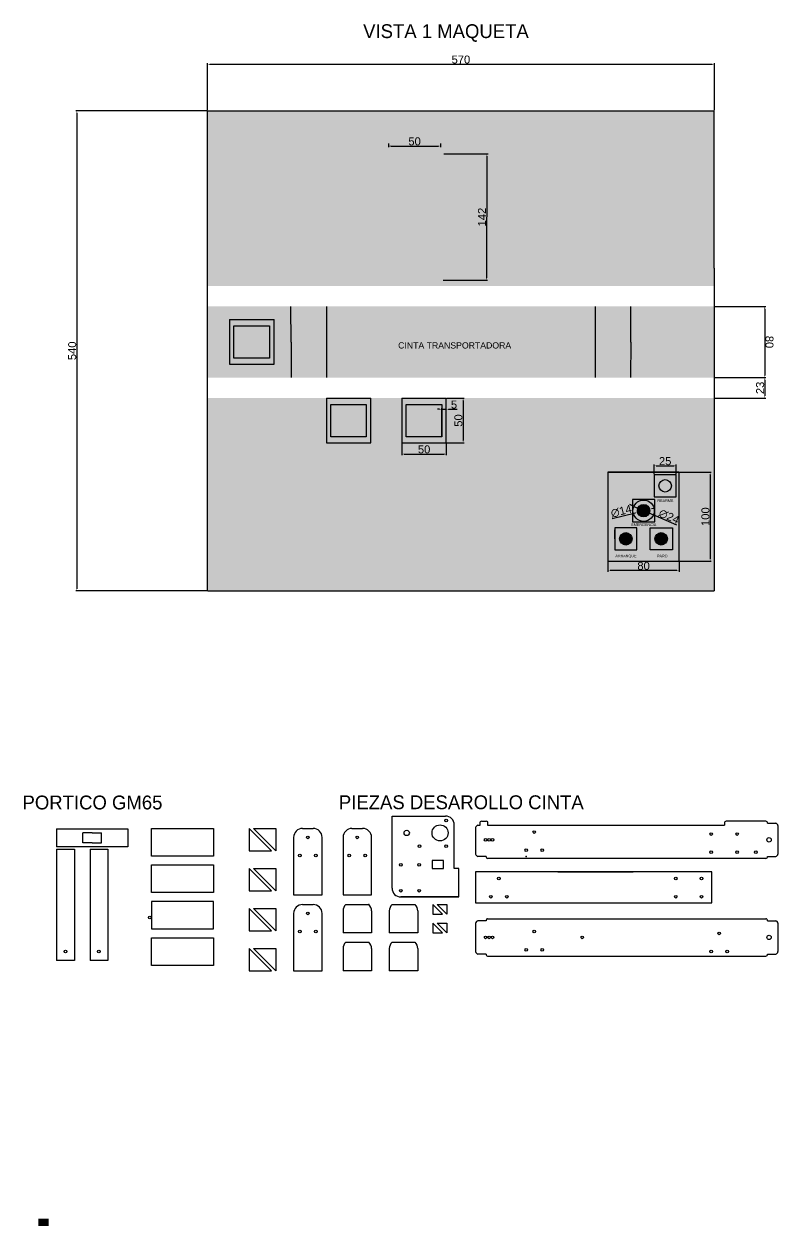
# Model space of a CAD drawing. Header units: millimetres. Extents: x -16 to 1575, y 0 to 1352.
# Drawn here: x -16 to 832, y 0 to 1352 of the extents above; entities that cross this region are included whole.
import ezdxf

# ---------------------------------------------------------------- set-up
doc = ezdxf.new("R2010")
doc.units = ezdxf.units.MM
doc.layers.add('PDF_Solid Fills', color=7, linetype='Continuous', true_color=0xffffff)
doc.styles.get("Standard").update_dxf_attribs({"font": 'arial.ttf'})
doc.dimstyles.new('ISO-25', dxfattribs={"dimtxt": 9, "dimasz": 2.5, "dimexe": 1.25, "dimexo": 0.625, "dimtad": 1, "dimtxsty": 'Standard', "dimcen": 2.5, "dimadec": 0, "dimazin": 0, "dimtfac": 1, "dimtmove": 0, "dimatfit": 3, "dimfxl": 1, "dimarcsym": 0})

# ---------------------------------------------------------------- blocks, each defined once
blk = doc.blocks.new('*D21')
at = {"color": 0, "lineweight": -2, "transparency": 16777216}
for p, q in [((189.5, 1254.2), (42, 1254.2)), ((43.2, 1251.7), (43.2, 716.7)), ((189.5, 714.2), (42, 714.2))]:
    blk.add_line(p, q, dxfattribs=at)
at = {"color": 0, "transparency": 16777216}
for points in [[(42.8, 1251.7), (43.6, 1251.7), (43.2, 1254.2)], [(42.8, 716.7), (43.6, 716.7), (43.2, 714.2)]]:
    blk.add_solid(points, dxfattribs=at)
at = {"layer": 'Defpoints', "color": 0, "transparency": 16777216}
for p in [(190.1, 1254.2), (43.2, 714.2), (190.1, 714.2)]:
    blk.add_point(p, dxfattribs=at)
at = {"color": 0, "transparency": 16777216, "insert": (38, 984.2), "char_height": 9, "attachment_point": 5, "rotation": 90}
blk.add_mtext('540', dxfattribs=at)
blk = doc.blocks.new('*D22')
at = {"color": 0, "lineweight": -2, "transparency": 16777216}
for p, q in [((190.1, 1254.9), (190.1, 1307.7)), ((192.6, 1306.5), (757.6, 1306.5)), ((760.1, 1254.9), (760.1, 1307.7))]:
    blk.add_line(p, q, dxfattribs=at)
at = {"color": 0, "transparency": 16777216}
for points in [[(192.6, 1306.9), (192.6, 1306.1), (190.1, 1306.5)], [(757.6, 1306.9), (757.6, 1306.1), (760.1, 1306.5)]]:
    blk.add_solid(points, dxfattribs=at)
at = {"layer": 'Defpoints', "color": 0, "transparency": 16777216}
for p in [(760.1, 1306.5), (190.1, 1254.2), (760.1, 1254.2)]:
    blk.add_point(p, dxfattribs=at)
at = {"color": 0, "transparency": 16777216, "insert": (475.1, 1311.7), "char_height": 9, "attachment_point": 5}
blk.add_mtext('570', dxfattribs=at)
blk = doc.blocks.new('*D23')
at = {"color": 0, "lineweight": -2, "transparency": 16777216}
for p, q in [((645.1, 795.6), (671.3, 802.1)), ((687.3, 806.1), (673.7, 802.7)), ((689.7, 806.7), (692.2, 807.3))]:
    blk.add_line(p, q, dxfattribs=at)
at = {"color": 0, "transparency": 16777216}
for points in [[(671.2, 802.5), (671.4, 801.7), (673.7, 802.7)], [(689.6, 807.1), (689.8, 806.3), (687.3, 806.1)]]:
    blk.add_solid(points, dxfattribs=at)
at = {"layer": 'Defpoints', "color": 0, "transparency": 16777216}
for p in [(673.7, 802.7), (687.3, 806.1)]:
    blk.add_point(p, dxfattribs=at)
at = {"color": 0, "transparency": 16777216, "insert": (655.4, 803.8), "char_height": 9, "attachment_point": 5, "rotation": 13.9554}
blk.add_mtext('∅14', dxfattribs=at)
blk = doc.blocks.new('*D24')
at = {"color": 0, "lineweight": -2, "transparency": 16777216}
for p, q in [((721.2, 847.7), (756.6, 847.7)), ((755.4, 845.2), (755.4, 750.2)), ((721.2, 747.7), (756.6, 747.7))]:
    blk.add_line(p, q, dxfattribs=at)
at = {"color": 0, "transparency": 16777216}
for points in [[(754.9, 845.2), (755.8, 845.2), (755.4, 847.7)], [(754.9, 750.2), (755.8, 750.2), (755.4, 747.7)]]:
    blk.add_solid(points, dxfattribs=at)
at = {"layer": 'Defpoints', "color": 0, "transparency": 16777216}
for p in [(720.6, 847.7), (720.6, 747.7), (755.4, 747.7)]:
    blk.add_point(p, dxfattribs=at)
at = {"color": 0, "transparency": 16777216, "insert": (750.1, 797.7), "char_height": 9, "attachment_point": 5, "rotation": 90}
blk.add_mtext('100', dxfattribs=at)
blk = doc.blocks.new('*D25')
at = {"color": 0, "lineweight": -2, "transparency": 16777216}
for p, q in [((640.5, 747.1), (640.5, 735.8)), ((720.5, 747.1), (720.5, 735.8)), ((718, 737.1), (643, 737.1))]:
    blk.add_line(p, q, dxfattribs=at)
at = {"color": 0, "transparency": 16777216}
for points in [[(643, 737.5), (643, 736.7), (640.5, 737.1)], [(718, 737.5), (718, 736.7), (720.5, 737.1)]]:
    blk.add_solid(points, dxfattribs=at)
at = {"layer": 'Defpoints', "color": 0, "transparency": 16777216}
for p in [(640.5, 747.7), (720.5, 747.7), (640.5, 737.1)]:
    blk.add_point(p, dxfattribs=at)
at = {"color": 0, "transparency": 16777216, "insert": (680.5, 742.3), "char_height": 9, "attachment_point": 5}
blk.add_mtext('80', dxfattribs=at)
blk = doc.blocks.new('*D26')
at = {"color": 0, "lineweight": -2, "transparency": 16777216}
for p, q in [((692.3, 845.5), (692.3, 856.2)), ((694.8, 854.9), (714.8, 854.9)), ((717.3, 845.5), (717.3, 856.2))]:
    blk.add_line(p, q, dxfattribs=at)
at = {"color": 0, "transparency": 16777216}
for points in [[(694.8, 855.3), (694.8, 854.5), (692.3, 854.9)], [(714.8, 855.3), (714.8, 854.5), (717.3, 854.9)]]:
    blk.add_solid(points, dxfattribs=at)
at = {"layer": 'Defpoints', "color": 0, "transparency": 16777216}
for p in [(717.3, 854.9), (692.3, 844.9), (717.3, 844.9)]:
    blk.add_point(p, dxfattribs=at)
at = {"color": 0, "transparency": 16777216, "insert": (704.8, 860.1), "char_height": 9, "attachment_point": 5}
blk.add_mtext('25', dxfattribs=at)
blk = doc.blocks.new('*D27')
at = {"color": 0, "lineweight": -2, "transparency": 16777216}
for p, q in [((667.2, 810.2), (664.9, 811.2)), ((669.5, 809.2), (691.5, 799.6)), ((718, 788), (693.8, 798.6))]:
    blk.add_line(p, q, dxfattribs=at)
at = {"color": 0, "transparency": 16777216}
for points in [[(667.4, 810.6), (667.1, 809.8), (669.5, 809.2)], [(694, 799), (693.6, 798.2), (691.5, 799.6)]]:
    blk.add_solid(points, dxfattribs=at)
at = {"layer": 'Defpoints', "color": 0, "transparency": 16777216}
for p in [(669.5, 809.2), (691.5, 799.6)]:
    blk.add_point(p, dxfattribs=at)
at = {"color": 0, "transparency": 16777216, "insert": (709.2, 797.8), "char_height": 9, "attachment_point": 5, "rotation": 336.4081}
blk.add_mtext('∅24', dxfattribs=at)
blk = doc.blocks.new('*D28')
at = {"color": 0, "lineweight": -2, "transparency": 16777216}
for p, q in [((760.7, 1034.1), (818, 1034.1)), ((816.7, 1031.6), (816.8, 956.6)), ((760.8, 954.1), (818, 954.1))]:
    blk.add_line(p, q, dxfattribs=at)
at = {"color": 0, "transparency": 16777216}
for points in [[(817.1, 1031.6), (816.3, 1031.6), (816.7, 1034.1)], [(817.2, 956.6), (816.4, 956.6), (816.8, 954.1)]]:
    blk.add_solid(points, dxfattribs=at)
at = {"layer": 'Defpoints', "color": 0, "transparency": 16777216}
for p in [(760.1, 1034.1), (760.2, 954.1), (816.8, 954.1)]:
    blk.add_point(p, dxfattribs=at)
at = {"color": 0, "transparency": 16777216, "insert": (822, 994.1), "char_height": 9, "attachment_point": 5, "rotation": 270.0555}
blk.add_mtext('80', dxfattribs=at)
blk = doc.blocks.new('*D29')
at = {"color": 0, "lineweight": -2, "transparency": 16777216}
for p, q in [((760.8, 954.1), (818.1, 954.1)), ((816.8, 951.6), (816.8, 933.5)), ((760.8, 931), (818.1, 931))]:
    blk.add_line(p, q, dxfattribs=at)
at = {"color": 0, "transparency": 16777216}
for points in [[(816.4, 951.6), (817.2, 951.6), (816.8, 954.1)], [(816.4, 933.5), (817.2, 933.5), (816.8, 931)]]:
    blk.add_solid(points, dxfattribs=at)
at = {"layer": 'Defpoints', "color": 0, "transparency": 16777216}
for p in [(760.2, 954.1), (760.2, 931), (816.8, 931)]:
    blk.add_point(p, dxfattribs=at)
at = {"color": 0, "transparency": 16777216, "insert": (811.6, 942.5), "char_height": 9, "attachment_point": 5, "rotation": 90}
blk.add_mtext('23', dxfattribs=at)
blk = doc.blocks.new('*D30')
at = {"color": 0, "lineweight": -2, "transparency": 16777216}
for p, q in [((455.8, 1205.8), (505.6, 1205.6)), ((504.3, 1203.1), (503.7, 1066.1)), ((455.2, 1063.8), (504.9, 1063.6))]:
    blk.add_line(p, q, dxfattribs=at)
at = {"color": 0, "transparency": 16777216}
for points in [[(503.9, 1203.1), (504.7, 1203.1), (504.3, 1205.6)], [(503.2, 1066.1), (504.1, 1066.1), (503.6, 1063.6)]]:
    blk.add_solid(points, dxfattribs=at)
at = {"layer": 'Defpoints', "color": 0, "transparency": 16777216}
for p in [(455.2, 1205.8), (454.5, 1063.8), (503.6, 1063.6)]:
    blk.add_point(p, dxfattribs=at)
at = {"color": 0, "transparency": 16777216, "insert": (498.8, 1134.6), "char_height": 9, "attachment_point": 5, "rotation": 89.7325}
blk.add_mtext('142', dxfattribs=at)
blk = doc.blocks.new('*D31')
at = {"color": 0, "lineweight": -2, "transparency": 16777216}
for p, q in [((393.7, 1217.4), (393.7, 1213.3)), ((452.3, 1217.4), (452.3, 1213.3)), ((396.2, 1214.5), (449.8, 1214.5))]:
    blk.add_line(p, q, dxfattribs=at)
at = {"color": 0, "transparency": 16777216}
for points in [[(396.2, 1214.9), (396.2, 1214.1), (393.7, 1214.5)], [(449.8, 1214.9), (449.8, 1214.1), (452.3, 1214.5)]]:
    blk.add_solid(points, dxfattribs=at)
at = {"layer": 'Defpoints', "color": 0, "transparency": 16777216}
for p in [(393.7, 1218), (452.3, 1218), (452.3, 1214.5)]:
    blk.add_point(p, dxfattribs=at)
at = {"color": 0, "transparency": 16777216, "insert": (423, 1219.7), "char_height": 9, "attachment_point": 5}
blk.add_mtext('50', dxfattribs=at)
blk = doc.blocks.new('*D32')
at = {"color": 0, "lineweight": -2, "transparency": 16777216}
for p, q in [((459.3, 930.8), (478.8, 930.8)), ((477.5, 928.3), (477.5, 883.3)), ((459.3, 880.8), (478.8, 880.8))]:
    blk.add_line(p, q, dxfattribs=at)
at = {"color": 0, "transparency": 16777216}
for points in [[(477.1, 928.3), (477.9, 928.3), (477.5, 930.8)], [(477.1, 883.3), (477.9, 883.3), (477.5, 880.8)]]:
    blk.add_solid(points, dxfattribs=at)
at = {"layer": 'Defpoints', "color": 0, "transparency": 16777216}
for p in [(458.7, 930.8), (458.7, 880.8), (477.5, 880.8)]:
    blk.add_point(p, dxfattribs=at)
at = {"color": 0, "transparency": 16777216, "insert": (472.3, 905.8), "char_height": 9, "attachment_point": 5, "rotation": 90}
blk.add_mtext('50', dxfattribs=at)
blk = doc.blocks.new('*D33')
at = {"color": 0, "lineweight": -2, "transparency": 16777216}
for p, q in [((408.7, 880.2), (408.7, 866.8)), ((458.7, 880.2), (458.7, 866.8)), ((411.2, 868.1), (456.2, 868.1))]:
    blk.add_line(p, q, dxfattribs=at)
at = {"color": 0, "transparency": 16777216}
for points in [[(411.2, 868.5), (411.2, 867.7), (408.7, 868.1)], [(456.2, 868.5), (456.2, 867.7), (458.7, 868.1)]]:
    blk.add_solid(points, dxfattribs=at)
at = {"layer": 'Defpoints', "color": 0, "transparency": 16777216}
for p in [(408.7, 880.8), (458.7, 880.8), (458.7, 868.1)]:
    blk.add_point(p, dxfattribs=at)
at = {"color": 0, "transparency": 16777216, "insert": (433.7, 873.3), "char_height": 9, "attachment_point": 5}
blk.add_mtext('50', dxfattribs=at)
blk = doc.blocks.new('*D34')
at = {"color": 0, "lineweight": -2, "transparency": 16777216}
for p, q in [((453.7, 888.2), (453.7, 919.7)), ((458.7, 888.2), (458.7, 919.7)), ((451.2, 918.5), (448.7, 918.5)), ((453.7, 918.5), (458.7, 918.5)), ((461.2, 918.5), (470.9, 918.5))]:
    blk.add_line(p, q, dxfattribs=at)
at = {"color": 0, "transparency": 16777216}
for points in [[(451.2, 918.9), (451.2, 918.1), (453.7, 918.5)], [(461.2, 918.9), (461.2, 918.1), (458.7, 918.5)]]:
    blk.add_solid(points, dxfattribs=at)
at = {"layer": 'Defpoints', "color": 0, "transparency": 16777216}
for p in [(458.7, 918.5), (453.7, 887.6), (458.7, 887.6)]:
    blk.add_point(p, dxfattribs=at)
at = {"color": 0, "transparency": 16777216, "insert": (467.3, 923.7), "char_height": 9, "attachment_point": 5}
blk.add_mtext('5', dxfattribs=at)

msp = doc.modelspace()

# ---------------------------------------------------------------- hatches: boundary and pattern name
at = {"true_color": 0xdadbdc}
h = msp.add_hatch(color=254, dxfattribs=at)
h.dxf.hatch_style = 1
h.paths.add_polyline_path([(760.077, 1254.234), (190.077, 1254.234), (190.077, 1057.273), (760.077, 1057.273)])
h.paths.add_polyline_path([(760.077, 930.998), (190.077, 930.998), (190.077, 714.234), (760.077, 714.234)])
at = {"true_color": 0xffffff}
h = msp.add_hatch(color=7, dxfattribs=at)
h.dxf.hatch_style = 1
h.paths.add_polyline_path([(760.077, 1254.234), (190.077, 1254.234), (190.077, 1077.273), (760.077, 1077.273)])
at = {"true_color": 0xdadbdc}
h = msp.add_hatch(color=254, dxfattribs=at)
h.dxf.hatch_style = 1
h.paths.add_polyline_path([(760.077, 1254.234), (190.077, 1254.234), (190.077, 1077.273), (760.077, 1077.273)])
at = {"true_color": 0xf4ee51}
h = msp.add_hatch(color=41, dxfattribs=at)
h.dxf.hatch_style = 1
h.paths.add_polyline_path([(190.077, 1034.085), (190.077, 954.085), (760.077, 954.085), (760.077, 1034.085)])
at = {"true_color": 0xdadbdc}
h = msp.add_hatch(color=254, dxfattribs=at)
h.dxf.hatch_style = 1
h.paths.add_polyline_path([(323.98, 1034.085), (283.98, 1034.085), (284.043, 994.089), (284.17, 954.085), (323.98, 954.085)])
h.paths.add_polyline_path([(666.111, 994.089), (666.174, 1034.085), (626.174, 1034.085), (626.174, 954.085), (665.984, 954.085)])
h.paths.add_polyline_path([(626.174, 1034.085), (323.98, 1034.085), (323.98, 954.085), (626.174, 954.085)])
h = msp.add_hatch(color=254, dxfattribs=at)
h.dxf.hatch_style = 1
h.paths.add_polyline_path([(665.984, 954.085), (666.111, 994.089), (666.174, 1034.085), (296.174, 1034.085), (296.111, 994.675), (296.111, 954.085)])
h = msp.add_hatch(color=46)
h.dxf.hatch_style = 1
h.paths.add_polyline_path([(323.98, 1034.085), (323.98, 954.085), (626.174, 954.085), (626.174, 1034.085)])
at = {"true_color": 0xb88a00}
h = msp.add_hatch(color=42, dxfattribs=at)
h.dxf.hatch_style = 1
h.paths.add_polyline_path([(323.98, 1034.085), (323.98, 954.085), (626.174, 954.085), (626.174, 1034.085)])
at = {"true_color": 0xcc9900}
h = msp.add_hatch(color=42, dxfattribs=at)
h.dxf.hatch_style = 1
h.paths.add_polyline_path([(626.174, 954.085), (626.174, 1034.085), (323.98, 1034.085), (323.98, 954.085)])
at = {"true_color": 0x2776bb}
h = msp.add_hatch(color=152, dxfattribs=at)
h.dxf.hatch_style = 1
h.paths.add_polyline_path([(265.007, 1019.355), (215.007, 1019.355), (215.007, 969.355), (265.007, 969.355)])
h.paths.add_polyline_path([(259.742, 976.006), (219.742, 976.006), (219.742, 1012.29), (259.742, 1012.29)], flags=16)
h = msp.add_hatch(color=152, dxfattribs=at)
h.dxf.hatch_style = 1
h.paths.add_polyline_path([(323.98, 880.848), (373.98, 880.848), (373.98, 930.848), (323.98, 930.848)])
h.paths.add_polyline_path([(328.715, 887.498), (368.715, 887.498), (368.715, 923.783), (328.715, 923.783)], flags=16)
h.paths.add_polyline_path([(408.696, 880.848), (458.696, 880.848), (458.696, 930.848), (408.696, 930.848)])
h.paths.add_polyline_path([(413.696, 887.561), (453.696, 887.561), (453.696, 923.845), (413.696, 923.845)], flags=16)
at = {"true_color": 0x939598}
h = msp.add_hatch(color=252, dxfattribs=at)
h.dxf.hatch_style = 1
h.paths.add_polyline_path([(640.457, 747.727), (720.457, 747.727), (720.606, 847.727), (640.606, 847.727), (640.457, 847.727)])
h.paths.add_polyline_path([(668.023, 816.909), (693.023, 816.909), (693.023, 791.909), (668.023, 791.909)], flags=16)
h.paths.add_polyline_path([(673.106, 785.242), (673.106, 760.242), (648.106, 760.242), (648.106, 785.242)], flags=16)
h.paths.add_polyline_path([(668.523, 804.409, -1), (692.523, 804.409, -1)], flags=0)
h.paths.add_polyline_path([(667.606, 772.742, -1), (653.606, 772.742, -1)], flags=0)
h.paths.add_polyline_path([(673.523, 804.409, -1), (687.523, 804.409, -1)], flags=0)
h.paths.add_polyline_path([(688.106, 785.242), (713.106, 785.242), (713.106, 760.242), (688.106, 760.242)], flags=16)
h.paths.add_polyline_path([(707.308, 772.742, -1), (693.308, 772.742, -1)], flags=0)
h.paths.add_polyline_path([(692.287, 819.913), (692.287, 844.913), (717.287, 844.913), (717.287, 819.913)], flags=16)
h.paths.add_polyline_path([(697.787, 832.413, -1), (711.787, 832.413, -1)], flags=0)
h.paths.add_polyline_path([(695.035, 812.595), (714.465, 812.595), (714.465, 818.777), (695.035, 818.777)], flags=24)
h.paths.add_polyline_path([(665.553, 785.489), (695.235, 785.489), (695.235, 791.671), (665.553, 791.671)], flags=24)
h.paths.add_polyline_path([(694.481, 750.251), (707.858, 750.251), (707.858, 756.433), (694.481, 756.433)], flags=24)
h.paths.add_polyline_path([(648.061, 750.421), (673.319, 750.421), (673.319, 756.603), (648.061, 756.603)], flags=24)
h = msp.add_hatch(color=252, dxfattribs=at)
h.dxf.hatch_style = 1
h.paths.add_polyline_path([(640.457, 747.727), (720.457, 747.727), (720.606, 847.727), (640.606, 847.727), (640.457, 847.727)])
h.paths.add_polyline_path([(668.023, 816.909), (693.023, 816.909), (693.023, 791.909), (668.023, 791.909)], flags=16)
h.paths.add_polyline_path([(673.106, 785.242), (673.106, 760.242), (648.106, 760.242), (648.106, 785.242)], flags=16)
h.paths.add_polyline_path([(668.523, 804.409, -1), (692.523, 804.409, -1)], flags=0)
h.paths.add_polyline_path([(667.606, 772.742, -1), (653.606, 772.742, -1)], flags=0)
h.paths.add_polyline_path([(673.523, 804.409, -1), (687.523, 804.409, -1)], flags=0)
h.paths.add_polyline_path([(688.106, 785.242), (713.106, 785.242), (713.106, 760.242), (688.106, 760.242)], flags=16)
h.paths.add_polyline_path([(707.308, 772.742, -1), (693.308, 772.742, -1)], flags=0)
h.paths.add_polyline_path([(692.287, 819.913), (692.287, 844.913), (717.287, 844.913), (717.287, 819.913)], flags=16)
h.paths.add_polyline_path([(697.787, 832.413, -1), (711.787, 832.413, -1)], flags=0)
h.paths.add_polyline_path([(695.035, 812.595), (714.465, 812.595), (714.465, 818.777), (695.035, 818.777)], flags=24)
h.paths.add_polyline_path([(665.553, 785.489), (695.235, 785.489), (695.235, 791.671), (665.553, 791.671)], flags=24)
h.paths.add_polyline_path([(694.481, 750.251), (707.858, 750.251), (707.858, 756.433), (694.481, 756.433)], flags=24)
h.paths.add_polyline_path([(648.061, 750.421), (673.319, 750.421), (673.319, 756.603), (648.061, 756.603)], flags=24)
at = {"true_color": 0x000000}
h = msp.add_hatch(color=18, dxfattribs=at)
h.dxf.hatch_style = 1
h.paths.add_polyline_path([(673.106, 760.242), (673.106, 785.242), (648.106, 785.242), (648.106, 760.242)])
h.paths.add_polyline_path([(653.606, 772.742, -1), (667.606, 772.742, -1)], flags=16)
h.paths.add_polyline_path([(688.106, 760.242), (713.106, 760.242), (713.106, 785.242), (688.106, 785.242)])
h.paths.add_polyline_path([(693.308, 772.742, -1), (707.308, 772.742, -1)], flags=16)
h.paths.add_polyline_path([(668.023, 816.909), (668.023, 791.909), (693.023, 791.909), (693.023, 816.909)])
h.paths.add_polyline_path([(692.523, 804.409, 1), (668.523, 804.409, 1)], flags=16)
h.paths.add_polyline_path([(687.523, 804.409, -1), (673.523, 804.409, -1)], flags=0)
h.paths.add_polyline_path([(717.287, 844.913), (692.287, 844.913), (692.287, 819.913), (717.287, 819.913)])
h.paths.add_polyline_path([(711.787, 832.413, -1), (697.787, 832.413, -1)], flags=16)
h = msp.add_hatch(color=18, dxfattribs=at)
h.dxf.hatch_style = 1
h.paths.add_polyline_path([(673.106, 760.242), (673.106, 785.242), (648.106, 785.242), (648.106, 760.242)])
h.paths.add_polyline_path([(653.606, 772.742, -1), (667.606, 772.742, -1)], flags=16)
h.paths.add_polyline_path([(688.106, 760.242), (713.106, 760.242), (713.106, 785.242), (688.106, 785.242)])
h.paths.add_polyline_path([(693.308, 772.742, -1), (707.308, 772.742, -1)], flags=16)
h.paths.add_polyline_path([(668.023, 816.909), (668.023, 791.909), (693.023, 791.909), (693.023, 816.909)])
h.paths.add_polyline_path([(692.523, 804.409, -1), (668.523, 804.409, -1)], flags=16)
h.paths.add_polyline_path([(687.523, 804.409, -1), (673.523, 804.409, -1)], flags=0)
h.paths.add_polyline_path([(717.287, 844.913), (692.287, 844.913), (692.287, 819.913), (717.287, 819.913)])
h.paths.add_polyline_path([(711.787, 832.413, -1), (697.787, 832.413, -1)], flags=16)
at = {"true_color": 0xf1eb1f}
h = msp.add_hatch(color=2, dxfattribs=at)
h.dxf.hatch_style = 1
h.paths.add_polyline_path([(668.523, 804.409, 1), (692.523, 804.409, 1)])
h.paths.add_polyline_path([(687.523, 804.409, 1), (673.523, 804.409, 1)], flags=16)
h = msp.add_hatch(color=2, dxfattribs=at)
h.dxf.hatch_style = 1
h.paths.add_polyline_path([(668.523, 804.409, 1), (692.523, 804.409, 1)])
h.paths.add_polyline_path([(687.523, 804.409, -1), (673.523, 804.409, -1)], flags=16)
at = {"true_color": 0xed1f24}
h = msp.add_hatch(color=240, dxfattribs=at)
h.dxf.hatch_style = 1
h.paths.add_polyline_path([(673.523, 804.409, 1), (687.523, 804.409, 1)])
h = msp.add_hatch(color=240, dxfattribs=at)
h.dxf.hatch_style = 1
h.paths.add_polyline_path([(673.523, 804.409, 1), (687.523, 804.409, 1)])
h = msp.add_hatch(color=3)
h.dxf.hatch_style = 1
h.paths.add_polyline_path([(667.606, 772.742, 1), (653.606, 772.742, 1)])
h = msp.add_hatch(color=3)
h.dxf.hatch_style = 1
h.paths.add_polyline_path([(667.606, 772.742, 1), (653.606, 772.742, 1)])
at = {"true_color": 0x2776bb}
h = msp.add_hatch(color=152, dxfattribs=at)
h.dxf.hatch_style = 1
h.paths.add_polyline_path([(707.308, 772.742, 1), (693.308, 772.742, 1)])
h = msp.add_hatch(color=152, dxfattribs=at)
h.dxf.hatch_style = 1
h.paths.add_polyline_path([(707.308, 772.742, 1), (693.308, 772.742, 1)])

# ---------------------------------------------------------------- linework, layer by layer
for p, q in [((190.077, 714.234), (190.077, 1254.234)), ((190.077, 1254.234), (760.077, 1254.234)), ((760.077, 1077.273), (760.077, 1254.234)), ((760.077, 1077.273), (760.077, 714.234)), ((284.043, 994.089), (283.98, 1034.089)), ((323.98, 1034.148), (323.98, 954.148)), ((626.174, 1034.148), (626.174, 954.148)), ((666.111, 994.089), (666.174, 1034.089)), ((215.007, 1019.355), (265.007, 1019.355)), ((215.007, 1019.355), (215.007, 969.355)), ((265.007, 969.355), (265.007, 1019.355)), ((284.043, 994.089), (284.17, 954.089)), ((666.111, 994.089), (665.984, 954.089)), ((215.007, 969.355), (265.007, 969.355)), ((323.98, 930.848), (373.98, 930.848)), ((323.98, 930.848), (323.98, 880.848)), ((373.98, 880.848), (373.98, 930.848)), ((408.696, 930.848), (458.696, 930.848)), ((408.696, 930.848), (408.696, 880.848)), ((458.696, 880.848), (458.696, 930.848)), ((323.98, 880.848), (373.98, 880.848)), ((408.696, 880.848), (458.696, 880.848)), ((640.457, 847.727), (640.457, 747.727)), ((640.606, 847.727), (640.457, 847.727)), ((640.457, 847.727), (640.457, 747.727)), ((640.457, 847.727), (640.457, 747.727)), ((640.606, 847.727), (640.457, 847.727)), ((640.457, 847.727), (640.457, 747.727)), ((640.606, 847.727), (720.606, 847.727)), ((720.606, 847.727), (640.606, 847.727)), ((640.606, 847.727), (720.606, 847.727)), ((720.606, 847.727), (640.606, 847.727)), ((692.287, 844.913), (692.287, 819.913)), ((717.287, 844.913), (692.287, 844.913)), ((692.287, 844.913), (692.287, 819.913)), ((717.287, 844.913), (692.287, 844.913)), ((717.287, 819.913), (717.287, 844.913)), ((717.287, 819.913), (717.287, 844.913)), ((720.457, 747.727), (720.606, 847.727)), ((720.457, 747.727), (720.606, 847.727)), ((720.457, 747.727), (720.606, 847.727)), ((720.457, 747.727), (720.606, 847.727)), ((668.023, 816.909), (668.023, 791.909)), ((693.023, 816.909), (668.023, 816.909)), ((668.023, 816.909), (668.023, 791.909)), ((693.023, 816.909), (668.023, 816.909)), ((692.287, 819.913), (717.287, 819.913)), ((692.287, 819.913), (717.287, 819.913)), ((693.023, 791.909), (693.023, 816.909)), ((693.023, 791.909), (693.023, 816.909)), ((648.106, 785.242), (648.106, 760.242)), ((673.106, 785.242), (648.106, 785.242)), ((648.106, 785.242), (648.106, 760.242)), ((673.106, 785.242), (648.106, 785.242)), ((668.023, 791.909), (693.023, 791.909)), ((668.023, 791.909), (693.023, 791.909)), ((673.106, 760.242), (673.106, 785.242)), ((673.106, 760.242), (673.106, 785.242)), ((688.106, 760.242), (688.106, 785.242)), ((688.106, 785.242), (713.106, 785.242)), ((688.106, 760.242), (688.106, 785.242)), ((688.106, 785.242), (713.106, 785.242)), ((713.106, 785.242), (713.106, 760.242)), ((713.106, 785.242), (713.106, 760.242)), ((648.106, 772.742), (648.106, 782.742)), ((648.106, 772.742), (648.106, 782.742)), ((648.106, 760.242), (673.106, 760.242)), ((648.106, 760.242), (673.106, 760.242)), ((713.106, 760.242), (688.106, 760.242)), ((713.106, 760.242), (688.106, 760.242)), ((640.457, 747.727), (720.457, 747.727)), ((640.457, 747.727), (720.457, 747.727)), ((640.457, 747.727), (720.457, 747.727)), ((640.457, 747.727), (720.457, 747.727)), ((190.077, 714.234), (760.077, 714.234)), ((397.619, 380.021), (397.619, 461.021)), ((397.619, 461.021), (457.619, 461.021)), ((20.376, 446.48), (100.376, 446.48)), ((20.376, 446.48), (20.376, 426.48)), ((100.376, 446.48), (100.376, 426.48)), ((126.988, 416.034), (126.988, 447.034)), ((126.988, 447.034), (196.988, 447.034)), ((196.988, 447.034), (196.988, 416.034)), ((236.988, 447.034), (236.988, 422.034)), ((261.988, 422.034), (236.988, 447.034)), ((241.988, 447.034), (266.988, 447.034)), ((266.988, 422.034), (241.988, 447.034)), ((266.988, 447.034), (266.988, 422.034)), ((296.988, 447.034), (308.988, 447.034)), ((352.597, 447.034), (364.597, 447.034)), ((467.619, 402.021), (467.619, 451.021)), ((491.629, 447.998), (491.629, 418.27)), ((494.123, 450.759), (496.766, 450.759)), ((496.766, 453.009), (496.766, 454.44)), ((496.766, 450.759), (496.766, 453.009)), ((498.502, 455.259), (503.502, 455.259)), ((505.097, 450.759), (771.629, 450.759)), ((505.239, 453.009), (505.239, 454.44)), ((505.239, 450.759), (505.239, 453.009)), ((771.629, 453.009), (771.629, 450.759)), ((775.522, 455.259), (773.319, 455.259)), ((799.605, 455.259), (775.522, 455.259)), ((818.161, 455.259), (799.605, 455.259)), ((819.851, 453.009), (829.135, 453.009)), ((831.629, 450.248), (831.629, 418.27)), ((60.376, 441.98), (49.876, 441.98)), ((49.876, 430.98), (49.876, 441.98)), ((60.376, 441.98), (70.876, 441.98)), ((70.876, 430.98), (70.876, 441.98)), ((286.988, 437.034), (286.988, 372.534)), ((318.988, 416.534), (318.988, 437.034)), ((342.597, 437.034), (342.597, 372.534)), ((374.597, 416.534), (374.597, 437.034)), ((100.376, 426.48), (20.376, 426.48)), ((20.376, 423.583), (40.376, 423.583)), ((20.376, 423.583), (20.376, 298.583)), ((40.376, 423.583), (40.376, 298.583)), ((60.376, 430.98), (49.876, 430.98)), ((58.034, 423.583), (78.034, 423.583)), ((58.034, 423.583), (58.034, 298.583)), ((60.376, 430.98), (70.876, 430.98)), ((78.034, 423.583), (78.034, 298.583)), ((236.988, 422.034), (261.988, 422.034)), ((196.988, 416.034), (126.988, 416.034)), ((126.988, 375.034), (126.988, 406.034)), ((126.988, 406.034), (196.988, 406.034)), ((196.988, 406.034), (196.988, 375.034)), ((318.988, 372.534), (318.988, 416.534)), ((374.597, 372.534), (374.597, 416.534)), ((455.619, 411.021), (442.619, 411.021)), ((442.619, 411.021), (442.619, 402.021)), ((455.619, 402.021), (455.619, 411.021)), ((503.407, 415.509), (494.123, 415.509)), ((718.96, 413.259), (505.097, 413.259)), ((799.605, 413.259), (718.96, 413.259)), ((818.161, 413.259), (799.605, 413.259)), ((819.851, 415.509), (829.135, 415.509)), ((236.988, 402.034), (236.988, 377.034)), ((261.988, 377.034), (236.988, 402.034)), ((241.988, 402.034), (266.988, 402.034)), ((266.988, 377.034), (241.988, 402.034)), ((266.988, 402.034), (266.988, 377.034)), ((442.619, 402.021), (455.619, 402.021)), ((472.619, 402.021), (467.619, 402.021)), ((472.619, 370.021), (472.619, 402.021)), ((491.629, 398.27), (491.629, 363.27)), ((757.129, 398.27), (491.629, 398.27)), ((584.129, 398.27), (668.629, 398.27)), ((757.129, 363.27), (757.129, 398.27)), ((196.988, 375.034), (126.988, 375.034)), ((196.988, 365.034), (126.988, 365.034)), ((126.988, 365.034), (126.988, 334.034)), ((196.988, 334.034), (196.988, 365.034)), ((236.988, 377.034), (261.988, 377.034)), ((286.988, 372.534), (318.988, 372.534)), ((342.597, 372.534), (374.597, 372.534)), ((407.619, 370.021), (472.619, 370.021)), ((472.619, 370.021), (407.619, 370.021)), ((472.619, 370.021), (407.619, 370.021)), ((757.129, 363.27), (757.129, 370.27)), ((236.988, 357.034), (236.988, 332.034)), ((261.988, 332.034), (236.988, 357.034)), ((241.988, 357.034), (266.988, 357.034)), ((266.988, 332.034), (241.988, 357.034)), ((266.988, 357.034), (266.988, 332.034)), ((286.988, 351.534), (286.988, 287.034)), ((296.988, 361.534), (308.988, 361.534)), ((318.988, 331.034), (318.988, 351.534)), ((342.597, 354.371), (342.597, 329.534)), ((345.619, 361.534), (371.403, 361.534)), ((371.403, 361.534), (371.576, 361.534)), ((374.597, 354.371), (374.597, 329.534)), ((394.597, 354.371), (394.597, 329.534)), ((397.619, 361.534), (423.403, 361.534)), ((426.597, 354.371), (426.597, 329.534)), ((443.403, 361.534), (443.403, 350.534)), ((454.403, 350.534), (443.403, 361.534)), ((448.403, 361.534), (459.403, 361.534)), ((459.403, 350.534), (448.403, 361.534)), ((459.403, 361.534), (459.403, 350.534)), ((491.629, 363.27), (757.129, 363.27)), ((443.403, 350.534), (454.403, 350.534)), ((443.403, 340.534), (443.403, 329.534)), ((454.403, 329.534), (443.403, 340.534)), ((448.403, 340.534), (459.403, 340.534)), ((459.403, 329.534), (448.403, 340.534)), ((459.403, 340.534), (459.403, 329.534)), ((491.629, 340.529), (491.629, 317.125)), ((503.407, 343.29), (494.123, 343.29)), ((505.097, 345.54), (818.161, 345.54)), ((819.851, 343.29), (829.135, 343.29)), ((831.629, 340.529), (831.629, 317.125)), ((126.988, 334.034), (196.988, 334.034)), ((236.988, 332.034), (261.988, 332.034)), ((318.988, 287.034), (318.988, 331.034)), ((374.597, 329.534), (342.597, 329.534)), ((426.597, 329.534), (394.597, 329.534)), ((443.403, 329.534), (454.403, 329.534)), ((126.988, 324.034), (196.988, 324.034)), ((126.988, 293.034), (126.988, 324.034)), ((196.988, 324.034), (196.988, 293.034)), ((236.988, 312.034), (236.988, 287.034)), ((261.988, 287.034), (236.988, 312.034)), ((241.988, 312.034), (266.988, 312.034)), ((266.988, 287.034), (241.988, 312.034)), ((266.988, 312.034), (266.988, 287.034)), ((342.597, 311.871), (342.597, 287.034)), ((345.619, 319.034), (371.403, 319.034)), ((374.597, 311.871), (374.597, 287.034)), ((394.597, 311.871), (394.597, 287.034)), ((397.619, 319.034), (423.403, 319.034)), ((426.597, 311.871), (426.597, 287.034)), ((491.629, 317.125), (491.629, 308.551)), ((831.629, 317.125), (831.629, 308.551)), ((40.376, 298.583), (20.376, 298.583)), ((78.034, 298.583), (58.034, 298.583)), ((503.407, 305.79), (494.123, 305.79)), ((505.097, 303.54), (818.161, 303.54)), ((819.851, 305.79), (829.135, 305.79)), ((196.988, 293.034), (126.988, 293.034)), ((236.988, 287.034), (261.988, 287.034)), ((286.988, 287.034), (318.988, 287.034)), ((374.597, 287.034), (342.597, 287.034)), ((426.597, 287.034), (394.597, 287.034))]:
    msp.add_line(p, q)
for points in [[(219.742, 1012.29), (259.742, 1012.29), (259.742, 976.006), (219.742, 976.006)], [(328.715, 923.783), (368.715, 923.783), (368.715, 887.498), (328.715, 887.498)], [(413.696, 923.845), (453.696, 923.845), (453.696, 887.561), (413.696, 887.561)]]:
    msp.add_lwpolyline(points, close=True)
for centre, radius in [((704.787, 832.413), 7), ((704.787, 832.413), 7), ((680.523, 804.409), 12), ((680.523, 804.409), 12), ((680.523, 804.409), 7), ((680.523, 804.409), 7), ((660.606, 772.742), 7), ((660.606, 772.742), 7), ((700.308, 772.742), 7), ((700.308, 772.742), 7), ((451.619, 442.021), 9), ((458.619, 455.971), 1.5), ((302.988, 437.034), 1.5), ((358.597, 437.034), 1.5), ((414.119, 442.021), 3), ((502.898, 434.259), 1.5), ((506.764, 434.259), 1.5), ((510.629, 434.259), 1.5), ((557.629, 443.009), 1.5), ((756.629, 440.759), 1.5), ((785.629, 440.759), 1.5), ((821.629, 434.259), 2.5), ((428.619, 427.021), 1.5), ((458.619, 427.021), 1.5), ((548.629, 422.509), 1.5), ((566.629, 422.509), 1.5), ((756.629, 420.259), 1.5), ((785.629, 420.259), 1.5), ((806.629, 420.259), 1.5), ((293.988, 416.534), 1.5), ((311.988, 416.534), 1.5), ((349.597, 416.534), 1.5), ((367.597, 416.534), 1.5), ((407.619, 406.021), 1.5), ((428.119, 406.021), 1.5), ((517.629, 390.77), 1.5), ((716.629, 390.77), 1.5), ((745.629, 390.77), 1.5), ((407.619, 377.021), 1.5), ((428.119, 377.021), 1.5), ((508.629, 370.27), 1.5), ((526.629, 370.27), 1.5), ((716.629, 370.27), 1.5), ((745.629, 370.27), 1.5), ((302.988, 351.534), 1.5), ((125.314, 346.843), 1.5), ((293.988, 331.034), 1.5), ((311.988, 331.034), 1.5), ((502.898, 324.54), 1.5), ((506.764, 324.54), 1.5), ((510.629, 324.54), 1.5), ((557.629, 331.04), 1.5), ((611.629, 324.54), 1.5), ((765.629, 329.051), 1.5), ((821.629, 324.54), 2.5), ((548.629, 310.54), 1.5), ((566.629, 310.54), 1.5), ((30.376, 308.583), 1.5), ((68.034, 308.583), 1.5), ((756.629, 308.551), 1.5), ((774.629, 308.551), 1.5)]:
    msp.add_circle(centre, radius)
for centre, radius, start, end in [((457.619, 451.021), 10, 0, 90), ((296.988, 437.034), 10, 90, 180), ((308.988, 437.034), 10, 0, 90), ((352.597, 437.034), 10, 90, 180), ((364.597, 437.034), 10, 0, 90), ((495.14, 447.334), 3.573, 106.53465, 169.277778), ((498.502, 453.009), 2.25, 90, 140.509115), ((503.502, 453.009), 2.25, 39.490885, 90), ((773.425, 453.42), 1.842, 93.301471, 192.875439), ((818.055, 453.42), 1.842, 347.124561, 86.698529), ((828.118, 449.584), 3.573, 10.722222, 73.46535), ((495.14, 418.935), 3.573, 190.722222, 253.46535), ((505.203, 415.099), 1.842, 167.124561, 266.698529), ((818.055, 415.099), 1.842, 273.301471, 12.875439), ((828.118, 418.935), 3.573, 286.53465, 349.277778), ((407.619, 380.021), 10, 180, 270), ((296.988, 351.534), 10, 90, 180), ((308.988, 351.534), 10, 0, 90), ((352.597, 354.371), 10, 134.252694, 180), ((364.597, 354.371), 10, 0, 45.747306), ((404.597, 354.371), 10, 134.252694, 180), ((416.597, 354.371), 10, 0, 45.747306), ((495.14, 339.865), 3.573, 106.53465, 169.277778), ((505.203, 343.701), 1.842, 93.301471, 192.875439), ((818.055, 343.701), 1.842, 347.124561, 86.698529), ((828.118, 339.865), 3.573, 10.722222, 73.46535), ((352.597, 311.871), 10, 134.252694, 180), ((364.597, 311.871), 10, 0, 45.747306), ((404.597, 311.871), 10, 134.252694, 180), ((416.597, 311.871), 10, 0, 45.747306), ((495.14, 309.216), 3.573, 190.722222, 253.46535), ((505.203, 305.38), 1.842, 167.124561, 266.698529), ((818.055, 305.38), 1.842, 273.301471, 12.875439), ((828.118, 309.216), 3.573, 286.53465, 349.277778)]:
    msp.add_arc(centre, radius, start, end)
for p in [(548.629, 415.509), (371.403, 361.534)]:
    msp.add_point(p)
at = {"layer": 'PDF_Solid Fills', "lineweight": 25, "transparency": 33554559}
msp.add_solid([(0, 8.268), (11.693, 8.268), (0, 0), (11.693, 0)], dxfattribs=at)

# ---------------------------------------------------------------- texts
at = {"attachment_point": 1}
for s, width, gutter_width, insert, char_height in [('{\\fArtifakt Element Black|b0|i0|c0|p34;\\C244;\\c1973145;VISTA 1 MAQUETA}', 296.74219, 77.839, (365.149, 1351.469), 15.56773), ('CINTA TRANSPORTADORA', 128.84785, 12.5, (404.506, 993.8), 7), ('REARME', 28.46717, 12.5, (696.114, 817.233), 3), ('REARME', 28.46717, 12.5, (696.114, 817.233), 3), ('EMERGENCIA', 28.46717, 12.5, (666.634, 790.178), 3), ('EMERGENCIA', 28.46717, 12.5, (666.634, 790.178), 3), ('ARRANQUE', 60.29162, 12.5, (648.817, 755.113), 3), ('ARRANQUE', 60.29162, 12.5, (648.817, 755.113), 3), ('PARO', 28.46717, 12.5, (695.554, 754.943), 3), ('PARO', 28.46717, 12.5, (695.554, 754.943), 3), ('{\\fArtifakt Element Black|b0|i0|c0|p34;\\C244;\\c1973145;PORTICO GM65}', 296.74219, 77.839, (-17.889, 484.027), 15.56773), ('{\\fArtifakt Element Black|b0|i0|c0|p34;\\C244;\\c1973145;PIEZAS DESAROLLO CINTA}', 296.74219, 77.839, (337.861, 484.29), 15.56773)]:
    msp.add_mtext_dynamic_manual_height_columns(s, width=width, gutter_width=gutter_width, heights=[0], dxfattribs=dict(at, insert=insert, char_height=char_height))

# ---------------------------------------------------------------- dimensions: what is measured, and where the dimension line sits
for base, p1, p2, picture, middle in [((760.077, 1306.492), (190.077, 1254.234), (760.077, 1254.234), '*D22', (475.077, 1311.713)), ((458.696, 918.473), (453.696, 887.561), (458.696, 887.561), '*D34', (467.304, 923.675)), ((458.696, 868.091), (408.696, 880.848), (458.696, 880.848), '*D33', (433.696, 873.312)), ((717.287, 854.904), (692.287, 844.913), (717.287, 844.913), '*D26', (704.787, 860.124)), ((640.457, 737.091), (720.457, 747.727), (640.457, 747.727), '*D25', (680.457, 742.312))]:
    dim = msp.add_linear_dim(base=base, p1=p1, p2=p2, dimstyle='ISO-25')
    dim.commit()
    dim.dimension.update_dxf_attribs({"geometry": picture, "text_midpoint": middle})
for base, p1, p2, picture, middle in [((43.214, 714.234), (190.077, 1254.234), (190.077, 714.234), '*D21', (37.994, 984.234)), ((477.507, 880.848), (458.696, 930.848), (458.696, 880.848), '*D32', (472.287, 905.848)), ((755.357, 747.727), (720.606, 847.727), (720.606, 747.727), '*D24', (750.136, 797.727))]:
    dim = msp.add_linear_dim(base=base, p1=p1, p2=p2, angle=90, dimstyle='ISO-25')
    dim.commit()
    dim.dimension.update_dxf_attribs({"geometry": picture, "text_midpoint": middle})
dim = msp.add_linear_dim(base=(452.265, 1214.514), p1=(393.711, 1218.046), p2=(452.265, 1218.046), text='50', dimstyle='ISO-25')
dim.commit()
dim.dimension.update_dxf_attribs({"geometry": '*D31', "text_midpoint": (422.988, 1219.734)})
for p1, p2, distance, picture, middle in [((455.196, 1205.815), (454.534, 1063.816), 49.11, '*D30', (498.831, 1134.61)), ((760.077, 1034.085), (760.155, 954.085), 56.623, '*D28', (821.959, 994.145))]:
    dim = msp.add_aligned_dim(p1=p1, p2=p2, distance=distance, dimstyle='ISO-25')
    dim.commit()
    dim.dimension.update_dxf_attribs({"geometry": picture, "text_midpoint": middle})
dim = msp.add_linear_dim(base=(816.807, 930.998), p1=(760.155, 954.085), p2=(760.155, 930.998), angle=90, text='23', dimstyle='ISO-25')
dim.commit()
dim.dimension.update_dxf_attribs({"geometry": '*D29', "text_midpoint": (811.584, 942.542)})
dim = msp.add_diameter_dim_2p(p1=(687.316, 806.097), p2=(673.73, 802.72), dimstyle='ISO-25')
dim.commit()
dim.dimension.update_dxf_attribs({"geometry": '*D23', "text_midpoint": (656.682, 798.484), "dimtype": 163})
dim = msp.add_diameter_dim_2p(p1=(669.526, 809.211), p2=(691.52, 799.606), dimstyle='ISO-25')
dim.commit()
dim.dimension.update_dxf_attribs({"geometry": '*D27', "text_midpoint": (709.242, 797.837)})

doc.saveas('drawing.dxf')
